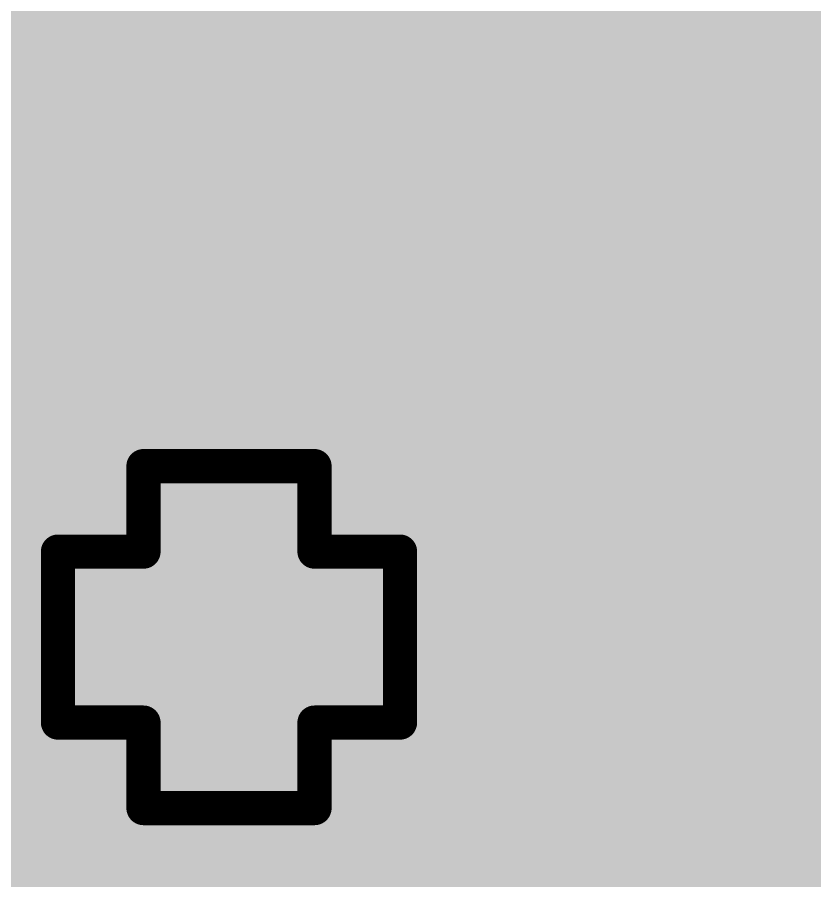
# Model space of a CAD drawing. Header units: inches. Extents: x 22 to 371, y 55 to 284.
# Drawn here: x 32.294 to 33.478, y 166.62 to 167.903 of the extents above; entities that cross this region are included whole.
import ezdxf

# ---------------------------------------------------------------- set-up
doc = ezdxf.new("R2010")
doc.units = ezdxf.units.IN
for name, color, linetype in [('Bottom Layer', 5, 'Continuous'), ('Bottom Solder', 6, 'Continuous'), ('Drill Drawing', 1, 'Continuous'), ('Layer 1', 16, 'Continuous'), ('Layer 2', 76, 'Continuous'), ('Multi-Layer', 9, 'Continuous'), ('Pad Holes', 156, 'Continuous'), ('Top Layer', 1, 'Continuous'), ('Top Solder', 216, 'Continuous')]:
    doc.layers.add(name, color=color, linetype=linetype)

# ---------------------------------------------------------------- blocks, each defined once
blk = doc.blocks.new('TBP01R1_508_04BE_339')
at = {"layer": 'Bottom Layer'}
h = blk.add_hatch(color=5, dxfattribs=at)
edge = h.paths.add_edge_path()
edge.add_arc((10.16, 0), 1.5, 0, 360)
at = {"layer": 'Bottom Solder'}
h = blk.add_hatch(color=6, dxfattribs=at)
edge = h.paths.add_edge_path()
edge.add_arc((10.16, 0), 1.6016, 0, 360)
at = {"layer": 'Layer 1'}
h = blk.add_hatch(color=16, dxfattribs=at)
edge = h.paths.add_edge_path()
edge.add_arc((10.16, 0), 1.5, 0, 360)
at = {"layer": 'Layer 2'}
h = blk.add_hatch(color=76, dxfattribs=at)
edge = h.paths.add_edge_path()
edge.add_arc((10.16, 0), 1.5, 0, 360)
at = {"layer": 'Multi-Layer'}
h = blk.add_hatch(color=9, dxfattribs=at)
edge = h.paths.add_edge_path()
edge.add_arc((10.16, 0), 1.5, 0, 360)
at = {"layer": 'Pad Holes'}
h = blk.add_hatch(color=7, dxfattribs=at)
edge = h.paths.add_edge_path()
edge.add_arc((10.16, 0), 0.85, 0, 360)
at = {"layer": 'Top Layer'}
h = blk.add_hatch(color=1, dxfattribs=at)
edge = h.paths.add_edge_path()
edge.add_arc((10.16, 0), 1.5, 0, 360)
at = {"layer": 'Top Solder'}
h = blk.add_hatch(color=216, dxfattribs=at)
edge = h.paths.add_edge_path()
edge.add_arc((10.16, 0), 1.6016, 0, 360)

msp = doc.modelspace()

# ---------------------------------------------------------------- linework, layer by layer
at = {"layer": 'Drill Drawing'}
for points in [[(32.4811, 167.1089, 0.0508, 0.0508, 0), (32.4811, 167.2359, 0.0508, 0.0508, 0)], [(32.4811, 167.2359, 0.0508, 0.0508, 0), (32.7351, 167.2359, 0.0508, 0.0508, 0)], [(32.7351, 167.1089, 0.0508, 0.0508, 0), (32.7351, 167.2359, 0.0508, 0.0508, 0)], [(32.3541, 166.8549, 0.0508, 0.0508, 0), (32.3541, 167.1089, 0.0508, 0.0508, 0)], [(32.3541, 167.1089, 0.0508, 0.0508, 0), (32.4811, 167.1089, 0.0508, 0.0508, 0)], [(32.7351, 167.1089, 0.0508, 0.0508, 0), (32.8621, 167.1089, 0.0508, 0.0508, 0)], [(32.8621, 166.8549, 0.0508, 0.0508, 0), (32.8621, 167.1089, 0.0508, 0.0508, 0)], [(32.3541, 166.8549, 0.0508, 0.0508, 0), (32.4811, 166.8549, 0.0508, 0.0508, 0)], [(32.4811, 166.7279, 0.0508, 0.0508, 0), (32.4811, 166.8549, 0.0508, 0.0508, 0)], [(32.7351, 166.8549, 0.0508, 0.0508, 0), (32.8621, 166.8549, 0.0508, 0.0508, 0)], [(32.7351, 166.7279, 0.0508, 0.0508, 0), (32.7351, 166.8549, 0.0508, 0.0508, 0)], [(32.4811, 166.7279, 0.0508, 0.0508, 0), (32.7351, 166.7279, 0.0508, 0.0508, 0)]]:
    msp.add_lwpolyline(points, format="xyseb", dxfattribs=at)
for points in [[(32.4684, 167.2359, 0.0254, 0.0254, 1), (32.4938, 167.2359, 0.0254, 0.0254, 1)], [(32.4684, 167.2359, 0.0254, 0.0254, 1), (32.4938, 167.2359, 0.0254, 0.0254, 1)], [(32.7224, 167.2359, 0.0254, 0.0254, 1), (32.7478, 167.2359, 0.0254, 0.0254, 1)], [(32.7224, 167.2359, 0.0254, 0.0254, 1), (32.7478, 167.2359, 0.0254, 0.0254, 1)], [(32.3414, 167.1089, 0.0254, 0.0254, 1), (32.3668, 167.1089, 0.0254, 0.0254, 1)], [(32.3414, 167.1089, 0.0254, 0.0254, 1), (32.3668, 167.1089, 0.0254, 0.0254, 1)], [(32.4684, 167.1089, 0.0254, 0.0254, 1), (32.4938, 167.1089, 0.0254, 0.0254, 1)], [(32.4684, 167.1089, 0.0254, 0.0254, 1), (32.4938, 167.1089, 0.0254, 0.0254, 1)], [(32.7224, 167.1089, 0.0254, 0.0254, 1), (32.7478, 167.1089, 0.0254, 0.0254, 1)], [(32.7224, 167.1089, 0.0254, 0.0254, 1), (32.7478, 167.1089, 0.0254, 0.0254, 1)], [(32.8494, 167.1089, 0.0254, 0.0254, 1), (32.8748, 167.1089, 0.0254, 0.0254, 1)], [(32.8494, 167.1089, 0.0254, 0.0254, 1), (32.8748, 167.1089, 0.0254, 0.0254, 1)], [(32.3414, 166.8549, 0.0254, 0.0254, 1), (32.3668, 166.8549, 0.0254, 0.0254, 1)], [(32.3414, 166.8549, 0.0254, 0.0254, 1), (32.3668, 166.8549, 0.0254, 0.0254, 1)], [(32.4684, 166.8549, 0.0254, 0.0254, 1), (32.4938, 166.8549, 0.0254, 0.0254, 1)], [(32.4684, 166.8549, 0.0254, 0.0254, 1), (32.4938, 166.8549, 0.0254, 0.0254, 1)], [(32.7224, 166.8549, 0.0254, 0.0254, 1), (32.7478, 166.8549, 0.0254, 0.0254, 1)], [(32.7224, 166.8549, 0.0254, 0.0254, 1), (32.7478, 166.8549, 0.0254, 0.0254, 1)], [(32.8494, 166.8549, 0.0254, 0.0254, 1), (32.8748, 166.8549, 0.0254, 0.0254, 1)], [(32.8494, 166.8549, 0.0254, 0.0254, 1), (32.8748, 166.8549, 0.0254, 0.0254, 1)], [(32.4684, 166.7279, 0.0254, 0.0254, 1), (32.4938, 166.7279, 0.0254, 0.0254, 1)], [(32.4684, 166.7279, 0.0254, 0.0254, 1), (32.4938, 166.7279, 0.0254, 0.0254, 1)], [(32.7224, 166.7279, 0.0254, 0.0254, 1), (32.7478, 166.7279, 0.0254, 0.0254, 1)], [(32.7224, 166.7279, 0.0254, 0.0254, 1), (32.7478, 166.7279, 0.0254, 0.0254, 1)]]:
    msp.add_lwpolyline(points, format="xyseb", close=True, dxfattribs=at)

# ---------------------------------------------------------------- block references
at = {"rotation": 90}
msp.add_blockref('TBP01R1_508_04BE_339', (32.608, 156.8219), dxfattribs=at)

doc.saveas('drawing.dxf')
